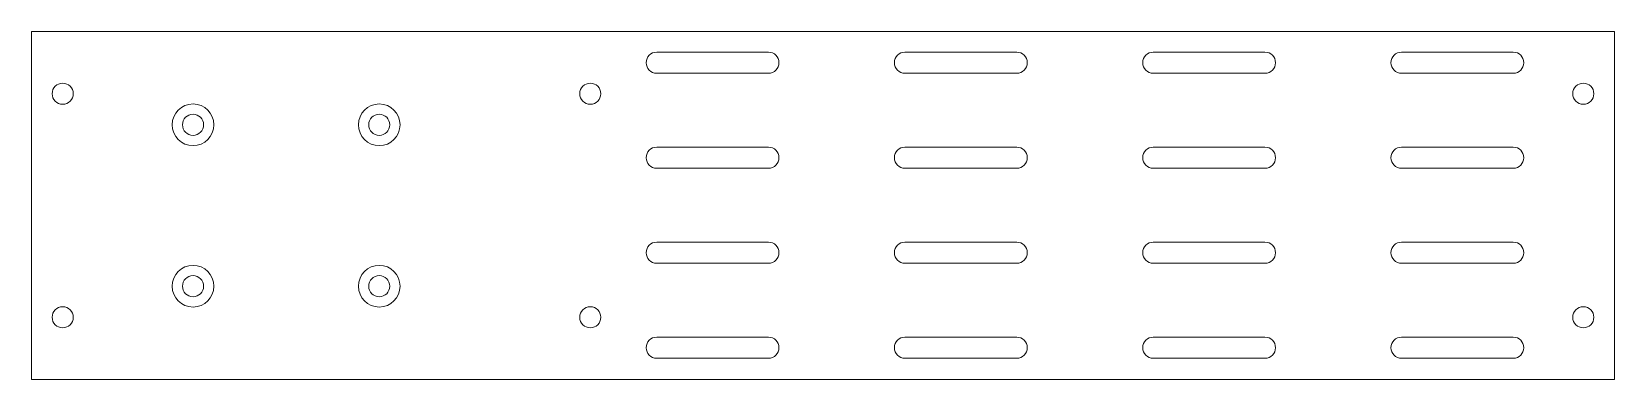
# Model space of a CAD drawing. Header units: millimetres. Extents: x 0 to 255, y 0 to 56.
import ezdxf

# ---------------------------------------------------------------- set-up
doc = ezdxf.new("R2010")
doc.units = ezdxf.units.MM

msp = doc.modelspace()

# ---------------------------------------------------------------- linework, layer by layer
at = {"color": 7, "linetype": 'Continuous', "lineweight": 15}
for p, q in [((0, 56), (0, 0)), ((255, 56), (0, 56)), ((255, 0), (255, 56)), ((118.71, 52.7), (100.71, 52.7)), ((158.71, 52.7), (140.71, 52.7)), ((198.71, 52.7), (180.71, 52.7)), ((238.71, 52.7), (220.71, 52.7)), ((100.71, 49.3), (118.71, 49.3)), ((140.71, 49.3), (158.71, 49.3)), ((180.71, 49.3), (198.71, 49.3)), ((220.71, 49.3), (238.71, 49.3)), ((118.71, 37.4), (100.71, 37.4)), ((158.71, 37.4), (140.71, 37.4)), ((198.71, 37.4), (180.71, 37.4)), ((238.71, 37.4), (220.71, 37.4)), ((100.71, 34), (118.71, 34)), ((140.71, 34), (158.71, 34)), ((180.71, 34), (198.71, 34)), ((220.71, 34), (238.71, 34)), ((118.71, 22.1), (100.71, 22.1)), ((158.71, 22.1), (140.71, 22.1)), ((198.71, 22.1), (180.71, 22.1)), ((238.71, 22.1), (220.71, 22.1)), ((100.71, 18.7), (118.71, 18.7)), ((140.71, 18.7), (158.71, 18.7)), ((180.71, 18.7), (198.71, 18.7)), ((220.71, 18.7), (238.71, 18.7)), ((118.71, 6.8), (100.71, 6.8)), ((158.71, 6.8), (140.71, 6.8)), ((198.71, 6.8), (180.71, 6.8)), ((238.71, 6.8), (220.71, 6.8)), ((100.71, 3.4), (118.71, 3.4)), ((140.71, 3.4), (158.71, 3.4)), ((180.71, 3.4), (198.71, 3.4)), ((220.71, 3.4), (238.71, 3.4)), ((0, 0), (255, 0))]:
    msp.add_line(p, q, dxfattribs=at)
for centre, radius in [((5, 46), 1.7), ((90, 46), 1.7), ((250, 46), 1.7), ((26, 41), 3.36), ((56, 41), 3.36), ((26, 41), 1.7), ((56, 41), 1.7), ((26, 15), 3.36), ((56, 15), 3.36), ((26, 15), 1.7), ((56, 15), 1.7), ((5, 10), 1.7), ((90, 10), 1.7), ((250, 10), 1.7)]:
    msp.add_circle(centre, radius, dxfattribs=at)
for centre, start, end in [((100.71, 51), 90, 270), ((118.71, 51), 270, 90), ((140.71, 51), 90, 270), ((158.71, 51), 270, 90), ((180.71, 51), 90, 270), ((198.71, 51), 270, 90), ((220.71, 51), 90, 270), ((238.71, 51), 270, 90), ((100.71, 35.7), 90, 270), ((118.71, 35.7), 270, 90), ((140.71, 35.7), 90, 270), ((158.71, 35.7), 270, 90), ((180.71, 35.7), 90, 270), ((198.71, 35.7), 270, 90), ((220.71, 35.7), 90, 270), ((238.71, 35.7), 270, 90), ((100.71, 20.4), 90, 270), ((118.71, 20.4), 270, 90), ((140.71, 20.4), 90, 270), ((158.71, 20.4), 270, 90), ((180.71, 20.4), 90, 270), ((198.71, 20.4), 270, 90), ((220.71, 20.4), 90, 270), ((238.71, 20.4), 270, 90), ((100.71, 5.1), 90, 270), ((118.71, 5.1), 270, 90), ((140.71, 5.1), 90, 270), ((158.71, 5.1), 270, 90), ((180.71, 5.1), 90, 270), ((198.71, 5.1), 270, 90), ((220.71, 5.1), 90, 270), ((238.71, 5.1), 270, 90)]:
    msp.add_arc(centre, 1.7, start, end, dxfattribs=at)

doc.saveas('drawing.dxf')
